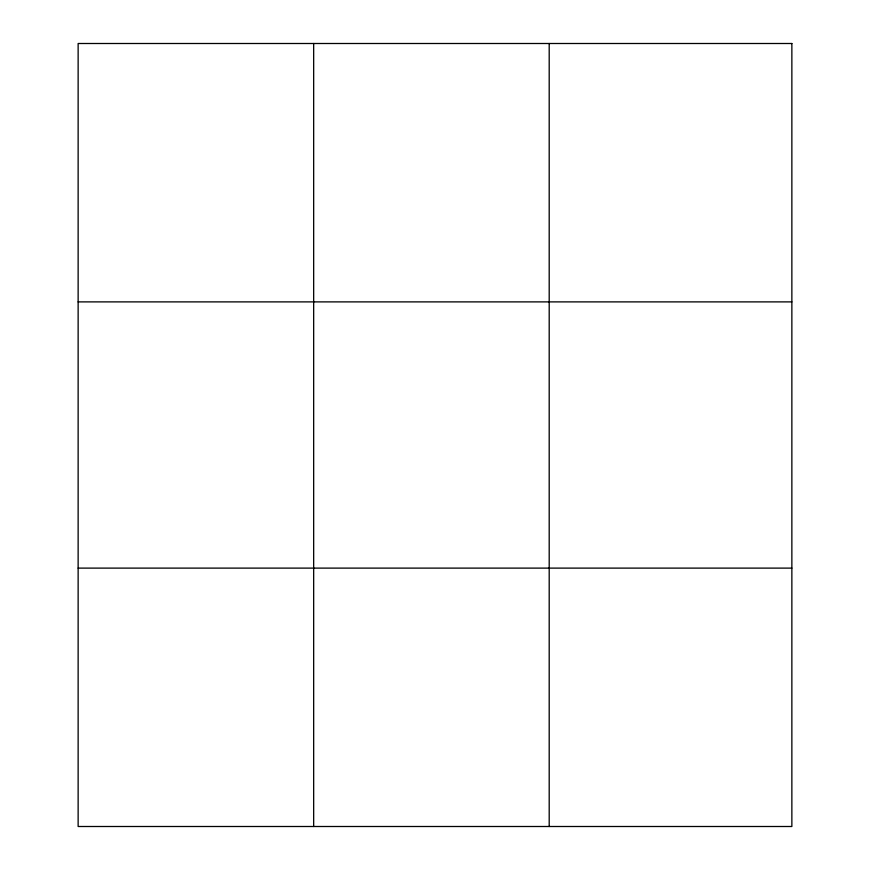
<?xml version="1.0" encoding="UTF-8"?>
<svg xmlns="http://www.w3.org/2000/svg" width="870" height="870" viewBox="0 0 870 870"><rect width="100%" height="100%" fill="white"/><g stroke="black" fill="none" stroke-linecap="round" stroke-linejoin="round"><path stroke-width="1.3" d="M313.668 826.5L313.668 43.5M549.198 826.5L549.198 43.5M78.137 301.89L791.863 301.89M78.137 568.11L791.863 568.11M791.863 43.5L791.863 826.5L78.137 826.5L78.137 43.5L791.863 43.5"/></g></svg>
